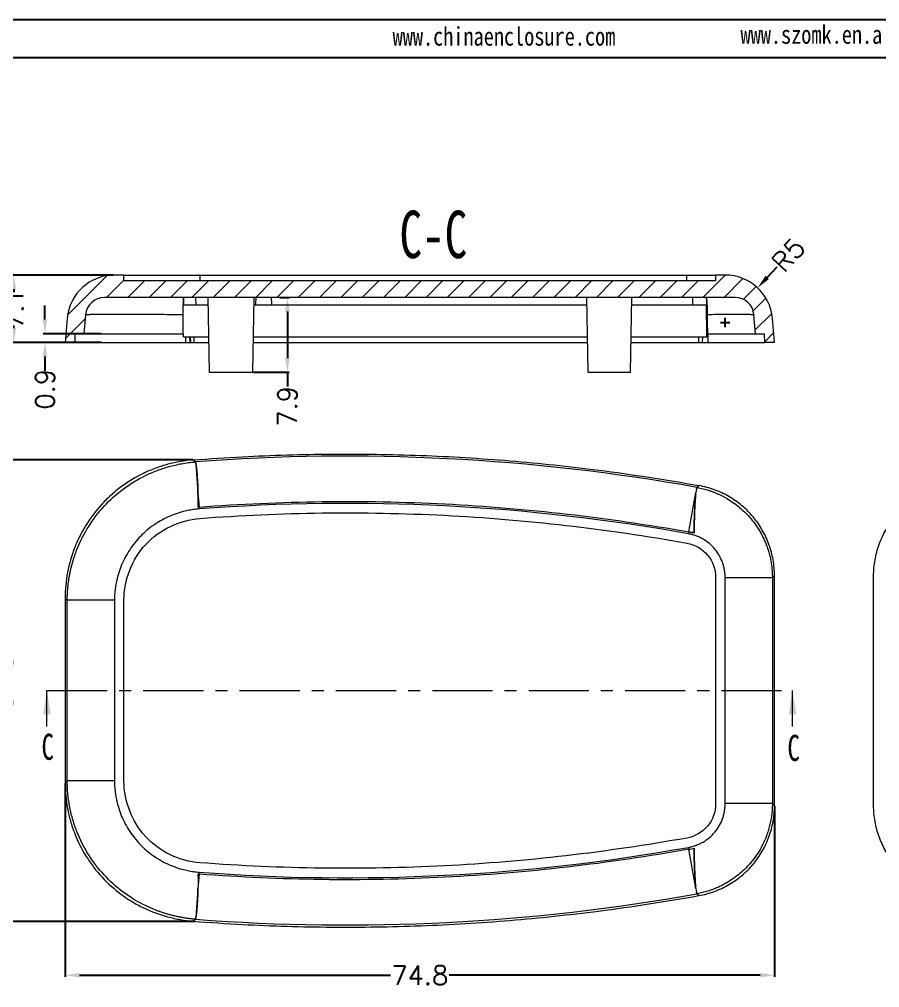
# Model space of a CAD drawing. Header units: inches. Extents: x 2768 to 3285, y 323 to 492.
# Drawn here: x 2815.2 to 2905.9, y 389.8 to 491.9 of the extents above; entities that cross this region are included whole.
import ezdxf

# ---------------------------------------------------------------- set-up
doc = ezdxf.new("R2010")
doc.units = ezdxf.units.IN
doc.linetypes.add('CENTER', pattern=[10.16, 6.35, -1.27, 1.27, -1.27])
doc.layers.add('10', color=7, linetype='Continuous')
doc.layers.add('文字', color=81, linetype='Continuous')
doc.styles.add('SLDTEXTSTYLE6', font='TXT', dxfattribs={"width": 0.7})
doc.styles.get("Standard").update_dxf_attribs({"font": 'txt', "bigfont": 'gbcbig.shx'})
doc.styles.add('宋体', font='', dxfattribs={"width": 0.8, "height": 3.5})
doc.styles.get('宋体').set_extended_font_data('SimSun')
doc.dimstyles.new('2', dxfattribs={"dimtxt": 2, "dimasz": 1.5, "dimexe": 0.18, "dimexo": 0.0625, "dimgap": 0.1, "dimtad": 0, "dimzin": 12, "dimdsep": 46, "dimtxsty": 'Standard', "dimcen": 0.5, "dimclrd": 3, "dimclre": 3, "dimadec": 0, "dimazin": 0, "dimtfac": 1, "dimtofl": 0, "dimtmove": 0, "dimatfit": 3, "dimfxl": 1, "dimtolj": 1, "dimtzin": 0, "dimarcsym": 0})

# ---------------------------------------------------------------- blocks, each defined once
blk = doc.blocks.new('*D134')
at = {"color": 3, "lineweight": -2}
for p, q in [((2820.04, 411.33), (2820.04, 390.92)), ((2894.84, 408.95), (2894.84, 390.92)), ((2821.54, 391.1), (2854.34, 391.1)), ((2893.34, 391.1), (2860.54, 391.1))]:
    blk.add_line(p, q, dxfattribs=at)
at = {"color": 3}
for points in [[(2821.54, 391.35), (2821.54, 390.85), (2820.04, 391.1)], [(2893.34, 391.35), (2893.34, 390.85), (2894.84, 391.1)]]:
    blk.add_solid(points, dxfattribs=at)
at = {"layer": 'Defpoints', "color": 0}
for p in [(2820.04, 411.4), (2894.84, 409.01), (2894.84, 391.1)]:
    blk.add_point(p, dxfattribs=at)
at = {"color": 0, "insert": (2857.44, 391.1), "char_height": 2, "attachment_point": 5}
blk.add_mtext('\\A1;74.8', dxfattribs=at)
blk = doc.blocks.new('*D136')
at = {"color": 3, "lineweight": -2}
for p, q in [((2833.5, 445.46), (2813.27, 445.46)), ((2813.45, 443.96), (2813.45, 425.22)), ((2813.45, 398.28), (2813.45, 417.02)), ((2833.71, 396.78), (2813.27, 396.78))]:
    blk.add_line(p, q, dxfattribs=at)
at = {"color": 3}
for points in [[(2813.2, 443.96), (2813.7, 443.96), (2813.45, 445.46)], [(2813.2, 398.28), (2813.7, 398.28), (2813.45, 396.78)]]:
    blk.add_solid(points, dxfattribs=at)
at = {"layer": 'Defpoints', "color": 0}
for p in [(2813.45, 445.46), (2833.56, 445.46), (2833.77, 396.78)]:
    blk.add_point(p, dxfattribs=at)
at = {"color": 0, "insert": (2813.45, 421.12), "char_height": 2, "attachment_point": 5, "rotation": 90}
blk.add_mtext('\\A1;48.68', dxfattribs=at)
blk = doc.blocks.new('*D143')
at = {"color": 3, "lineweight": -2}
for p, q in [((2895.09, 465.81), (2894.07, 464.71)), ((2889.13, 459.96), (2890.13, 459.96)), ((2889.63, 459.46), (2889.63, 460.46))]:
    blk.add_line(p, q, dxfattribs=at)
at = {"color": 3}
blk.add_solid([(2893.89, 464.88), (2894.25, 464.54), (2893.05, 463.61)], dxfattribs=at)
at = {"layer": 'Defpoints', "color": 0}
for p in [(2893.05, 463.61), (2889.63, 459.96)]:
    blk.add_point(p, dxfattribs=at)
at = {"color": 0, "insert": (2896.3, 467.1), "char_height": 2, "attachment_point": 5, "rotation": 46.9787}
blk.add_mtext('\\A1;R5', dxfattribs=at)
blk = doc.blocks.new('*D144')
at = {"color": 3, "lineweight": -2}
for p, q in [((2825.11, 464.96), (2814.44, 464.96)), ((2814.62, 463.46), (2814.62, 463.17)), ((2814.62, 459.36), (2814.62, 459.64)), ((2819.97, 457.86), (2814.44, 457.86))]:
    blk.add_line(p, q, dxfattribs=at)
at = {"color": 3}
for points in [[(2814.37, 463.46), (2814.87, 463.46), (2814.62, 464.96)], [(2814.37, 459.36), (2814.87, 459.36), (2814.62, 457.86)]]:
    blk.add_solid(points, dxfattribs=at)
at = {"layer": 'Defpoints', "color": 0}
for p in [(2825.18, 464.96), (2814.62, 457.86), (2820.04, 457.86)]:
    blk.add_point(p, dxfattribs=at)
at = {"color": 0, "insert": (2814.62, 461.41), "char_height": 2, "attachment_point": 5, "rotation": 90}
blk.add_mtext('\\A1;7.1', dxfattribs=at)
blk = doc.blocks.new('*D145')
at = {"color": 3, "lineweight": -2}
for p, q in [((2817.91, 460.26), (2817.91, 461.76)), ((2823.83, 458.76), (2817.73, 458.76)), ((2823.83, 457.86), (2817.73, 457.86)), ((2817.91, 456.36), (2817.91, 454.86))]:
    blk.add_line(p, q, dxfattribs=at)
at = {"color": 3}
for points in [[(2817.66, 460.26), (2818.16, 460.26), (2817.91, 458.76)], [(2817.66, 456.36), (2818.16, 456.36), (2817.91, 457.86)]]:
    blk.add_solid(points, dxfattribs=at)
at = {"layer": 'Defpoints', "color": 0}
for p in [(2823.89, 458.76), (2817.91, 457.86), (2823.89, 457.86)]:
    blk.add_point(p, dxfattribs=at)
at = {"color": 0, "insert": (2817.91, 452.92), "char_height": 2, "attachment_point": 5, "rotation": 90}
blk.add_mtext('\\A1;0.9', dxfattribs=at)
blk = doc.blocks.new('*D146')
at = {"color": 3, "lineweight": -2}
for p, q in [((2842.67, 462.61), (2843.65, 462.61)), ((2843.47, 461.11), (2843.47, 456.21)), ((2839.9, 454.71), (2843.65, 454.71)), ((2843.47, 454.71), (2843.47, 453.21))]:
    blk.add_line(p, q, dxfattribs=at)
at = {"color": 3}
for points in [[(2843.22, 461.11), (2843.72, 461.11), (2843.47, 462.61)], [(2843.22, 456.21), (2843.72, 456.21), (2843.47, 454.71)]]:
    blk.add_solid(points, dxfattribs=at)
at = {"layer": 'Defpoints', "color": 0}
for p in [(2842.61, 462.61), (2843.47, 462.61), (2839.83, 454.71)]:
    blk.add_point(p, dxfattribs=at)
at = {"color": 0, "insert": (2843.47, 451.11), "char_height": 2, "attachment_point": 5, "rotation": 90}
blk.add_mtext('\\A1;7.9', dxfattribs=at)

msp = doc.modelspace()

# ---------------------------------------------------------------- hatches: boundary and pattern name
at = {"linetype": 'Continuous', "lineweight": 0}
h = msp.add_hatch(dxfattribs=at)
h.set_pattern_fill('ANSI31', color=4, scale=0.5, style=0)
edge = h.paths.add_edge_path(flags=0)
edge.add_line((2888.634, 464.958), (2888.634, 464.358))
edge.add_line((2888.634, 464.358), (2826.239, 464.358))
edge.add_line((2826.239, 464.358), (2826.239, 464.958))
edge.add_line((2826.239, 464.958), (2825.239, 464.958))
edge.add_arc((2825.239, 459.958), 5, 90, 175)
edge.add_line((2820.258, 460.394), (2820.037, 457.858))
edge.add_line((2820.037, 457.858), (2821.042, 457.858))
edge.add_line((2821.042, 457.858), (2821.074, 458.758))
edge.add_line((2821.074, 458.758), (2822.023, 458.758))
edge.add_line((2822.023, 458.758), (2822.2, 460.782))
edge.add_arc((2824.192, 460.608), 2, 90, 175, ccw=False)
edge.add_line((2824.192, 462.608), (2890.681, 462.608))
edge.add_arc((2890.681, 460.608), 2, 5, 90, ccw=False)
edge.add_line((2892.673, 460.782), (2892.851, 458.758))
edge.add_line((2892.851, 458.758), (2893.799, 458.758))
edge.add_line((2893.799, 458.758), (2893.831, 457.858))
edge.add_line((2893.831, 457.858), (2894.837, 457.858))
edge.add_line((2894.837, 457.858), (2894.615, 460.394))
edge.add_arc((2889.634, 459.958), 5, 5, 90)
edge.add_line((2889.634, 464.958), (2888.634, 464.958))

# ---------------------------------------------------------------- linework, layer by layer
for p, q in [((2767.529, 491.935), (3005.856, 491.935)), ((2773.696, 487.923), (3001.844, 487.923))]:
    msp.add_line(p, q)
at = {"color": 7, "linetype": 'Continuous', "lineweight": 15}
for p, q in [((2826.239, 464.958), (2825.239, 464.958)), ((2826.239, 464.358), (2826.239, 464.958)), ((2834.244, 464.958), (2834.244, 464.358)), ((2885.6, 464.358), (2885.6, 464.958)), ((2888.634, 464.958), (2888.634, 464.358)), ((2889.634, 464.958), (2888.634, 464.958)), ((2888.634, 464.358), (2826.239, 464.358)), ((2890.681, 462.608), (2824.192, 462.608)), ((2832.507, 462.58), (2832.509, 461.807)), ((2833.838, 461.808), (2833.836, 462.608)), ((2833.837, 461.773), (2833.84, 461.808)), ((2833.838, 461.808), (2835.109, 461.808)), ((2835.095, 462.608), (2835.233, 454.708)), ((2839.833, 454.708), (2839.971, 462.608)), ((2839.957, 461.808), (2840.142, 461.808)), ((2840.053, 461.808), (2841.853, 461.808)), ((2875.012, 462.608), (2875.149, 454.708)), ((2879.649, 454.708), (2879.787, 462.608)), ((2879.773, 461.808), (2886.205, 461.808)), ((2886.2, 462.608), (2886.205, 461.808)), ((2887.669, 462.484), (2887.697, 458.458)), ((2822.2, 460.782), (2822.023, 458.758)), ((2892.851, 458.758), (2892.673, 460.782)), ((2820.258, 460.394), (2820.037, 457.858)), ((2894.837, 457.858), (2894.615, 460.394)), ((2821.074, 458.758), (2821.042, 457.858)), ((2821.074, 458.758), (2822.023, 458.758)), ((2887.719, 458.758), (2887.72, 458.458)), ((2887.719, 458.758), (2887.76, 458.758)), ((2887.791, 458.758), (2887.803, 457.858)), ((2892.851, 458.758), (2893.799, 458.758)), ((2893.831, 457.858), (2893.799, 458.758)), ((2821.042, 457.858), (2820.037, 457.858)), ((2832.502, 458.458), (2835.168, 458.458)), ((2832.75, 457.858), (2833.222, 457.858)), ((2833.222, 457.858), (2833.244, 457.858)), ((2833.244, 457.858), (2833.619, 457.858)), ((2833.619, 457.858), (2835.178, 457.858)), ((2879.704, 457.858), (2886.837, 457.858)), ((2886.837, 457.858), (2887.247, 457.858)), ((2887.247, 457.858), (2887.259, 457.858)), ((2887.259, 457.858), (2887.803, 457.858)), ((2894.837, 457.858), (2893.831, 457.858)), ((2835.233, 454.708), (2839.833, 454.708)), ((2875.149, 454.708), (2879.649, 454.708)), ((2833.741, 445.247), (2833.563, 445.456)), ((2833.596, 445.418), (2833.564, 445.456)), ((2833.564, 445.456), (2833.564, 445.434)), ((2833.741, 445.247), (2833.596, 445.418)), ((2833.79, 445.251), (2833.596, 445.418)), ((2833.753, 445.23), (2833.741, 445.247)), ((2833.79, 445.251), (2833.801, 445.098)), ((2833.801, 445.098), (2834.039, 441.976)), ((2886.625, 442.411), (2886.652, 442.566)), ((2886.799, 442.684), (2886.652, 442.566)), ((2886.799, 442.684), (2886.686, 442.56)), ((2886.864, 442.754), (2886.799, 442.684)), ((2886.864, 442.754), (2886.864, 442.729)), ((2834.039, 441.976), (2834.153, 440.487)), ((2885.811, 437.863), (2886.552, 442.007)), ((2834.168, 440.284), (2834.153, 440.487)), ((2840.145, 440.804), (2840.122, 440.855)), ((2885.811, 437.863), (2885.776, 437.663)), ((2894.837, 433.24), (2894.615, 433.054)), ((2894.837, 409.011), (2894.837, 433.24)), ((2905.291, 409.011), (2905.291, 433.24)), ((2888.634, 433.054), (2888.634, 409.196)), ((2889.634, 409.196), (2889.634, 433.054)), ((2889.634, 433.054), (2894.615, 433.054)), ((2894.615, 433.054), (2894.615, 409.196)), ((2820.037, 430.855), (2820.258, 430.649)), ((2820.037, 430.855), (2820.037, 411.396)), ((2825.239, 430.649), (2820.258, 430.649)), ((2820.258, 411.601), (2820.258, 430.649)), ((2825.239, 430.649), (2825.239, 411.601)), ((2826.239, 411.601), (2826.239, 430.649)), ((2820.258, 411.601), (2820.037, 411.396)), ((2825.239, 411.601), (2820.258, 411.601)), ((2894.615, 409.196), (2889.634, 409.196)), ((2894.615, 409.196), (2894.837, 409.011)), ((2885.776, 404.587), (2885.811, 404.388)), ((2886.552, 400.244), (2885.811, 404.388)), ((2886.367, 404.488), (2886.367, 404.488)), ((2834.153, 401.764), (2834.039, 400.275)), ((2834.058, 401.478), (2834.06, 401.771)), ((2834.153, 401.764), (2834.168, 401.966)), ((2840.122, 401.396), (2840.151, 401.442)), ((2834.039, 400.275), (2833.801, 397.152)), ((2886.652, 399.684), (2886.625, 399.84)), ((2886.799, 399.567), (2886.652, 399.684)), ((2886.686, 399.69), (2886.799, 399.567)), ((2886.864, 399.497), (2886.799, 399.567)), ((2886.864, 399.497), (2886.864, 399.521)), ((2833.564, 396.795), (2833.596, 396.833)), ((2833.596, 396.833), (2833.564, 396.795)), ((2833.564, 396.817), (2833.564, 396.795)), ((2833.596, 396.833), (2833.741, 397.004)), ((2833.596, 396.833), (2833.741, 397.004)), ((2833.79, 397), (2833.596, 396.833)), ((2833.741, 397.004), (2833.755, 397.025)), ((2833.801, 397.152), (2833.79, 397))]:
    msp.add_line(p, q, dxfattribs=at)
at = {"color": 8, "linetype": 'Continuous', "lineweight": 15}
for p, q in [((2832.494, 462.521), (2832.495, 461.775)), ((2832.75, 457.858), (2832.754, 458.458)), ((2833.222, 457.858), (2833.202, 458.458)), ((2833.223, 458.458), (2833.244, 457.858)), ((2833.621, 458.458), (2833.619, 457.858)), ((2886.833, 458.458), (2886.837, 457.858)), ((2887.247, 457.858), (2887.268, 458.458)), ((2887.259, 457.858), (2887.28, 458.458))]:
    msp.add_line(p, q, dxfattribs=at)
at = {"color": 1, "linetype": 'CENTER', "lineweight": 0}
msp.add_line((2818.117, 421.125), (2896.742, 421.125), dxfattribs=at)
at = {"color": 7, "linetype": 'Continuous', "lineweight": 0}
for p, q in [((2818.117, 417.325), (2818.117, 421.125)), ((2896.742, 417.325), (2896.742, 421.125))]:
    msp.add_line(p, q, dxfattribs=at)
at = {"color": 7, "linetype": 'Continuous', "lineweight": 15, "flags": 128}
for points in [[(2832.501, 458.457), (2832.499, 459.079), (2832.498, 459.702), (2832.496, 460.755), (2832.494, 461.808)], [(2887.695, 458.457), (2887.691, 459.079), (2887.687, 459.702), (2887.68, 460.755), (2887.672, 461.808)], [(2886.864, 442.754), (2886.831, 442.719), (2886.799, 442.684), (2886.743, 442.622), (2886.742, 442.622)], [(2886.742, 399.629), (2886.743, 399.629), (2886.799, 399.567), (2886.831, 399.532), (2886.864, 399.497)]]:
    msp.add_lwpolyline(points, dxfattribs=at)
at = {"color": 7, "linetype": 'Continuous', "lineweight": 15}
for centre, radius, start, end in [((2825.239, 459.958), 5, 90, 175), ((2889.634, 459.958), 5, 5, 90), ((2824.192, 460.608), 2, 90, 175), ((2890.681, 460.608), 2, 5, 90)]:
    msp.add_arc(centre, radius, start, end, dxfattribs=at)
for points, knots in [([(2826.239, 464.958), (2826.239, 464.958), (2827.079, 464.958), (2830.014, 464.958), (2832.069, 464.958), (2834.244, 464.958)], [0, 0, 0, 0, 0.5, 0.5, 1, 1, 1, 1]), ([(2834.153, 464.954), (2834.144, 464.954), (2834.135, 464.954), (2834.126, 464.954), (2834.117, 464.954), (2834.108, 464.954), (2834.099, 464.954), (2834.086, 464.954), (2834.073, 464.954), (2834.06, 464.954)], [0, 0, 0, 0, 0.000027037738, 0.000027037738, 0.000027037738, 0.000054075475, 0.000054075475, 0.000054075475, 0.000093309435, 0.000093309435, 0.000093309435, 0.000093309435]), ([(2834.153, 464.954), (2838.463, 464.954), (2842.781, 464.954), (2851.426, 464.953), (2855.75, 464.953), (2864.381, 464.953), (2868.691, 464.953), (2877.279, 464.954), (2881.556, 464.954), (2885.811, 464.954)], [0, 0, 0, 0, 0.25, 0.25, 0.5, 0.5, 0.75, 0.75, 1, 1, 1, 1]), ([(2834.244, 464.958), (2842.828, 464.958), (2851.453, 464.958), (2868.602, 464.958), (2877.125, 464.958), (2885.6, 464.958)], [0, 0, 0, 0, 0.5, 0.5, 1, 1, 1, 1]), ([(2885.6, 464.958), (2886.45, 464.958), (2887.223, 464.958), (2888.33, 464.958), (2888.634, 464.958), (2888.634, 464.958)], [0, 0, 0, 0, 0.5, 0.5, 1, 1, 1, 1]), ([(2885.811, 464.954), (2885.904, 464.954), (2885.997, 464.954), (2886.089, 464.953), (2886.182, 464.953), (2886.275, 464.953), (2886.367, 464.952)], [0, 0, 0, 0, 0.00028252559, 0.00028252559, 0.00028252559, 0.00056505353, 0.00056505353, 0.00056505353, 0.00056505353]), ([(2832.526, 461.808), (2832.532, 461.808), (2832.551, 461.808), (2832.731, 461.808), (2833.037, 461.808), (2833.426, 461.808), (2833.702, 461.808), (2833.838, 461.808)], [0, 0, 0, 0, 0.1010246, 0.3288344, 0.5562519, 0.7828389, 1, 1, 1, 1]), ([(2840.142, 461.808), (2840.145, 461.874), (2840.148, 461.941), (2840.15, 462.008), (2840.155, 462.108), (2840.159, 462.208), (2840.164, 462.308), (2840.169, 462.408), (2840.174, 462.508), (2840.179, 462.608)], [0, 0, 0, 0, 0.00020093583, 0.00020093583, 0.00020093583, 0.00050234311, 0.00050234311, 0.00050234311, 0.00080375407, 0.00080375407, 0.00080375407, 0.00080375407]), ([(2841.763, 462.608), (2841.769, 462.474), (2841.774, 462.341), (2841.78, 462.208), (2841.785, 462.074), (2841.789, 461.941), (2841.794, 461.808)], [0, 0, 0, 0, 0.00040187076, 0.00040187076, 0.00040187076, 0.00080375011, 0.00080375011, 0.00080375011, 0.00080375011]), ([(2841.794, 461.808), (2842.332, 461.808), (2845.024, 461.808), (2849.872, 461.808), (2856.336, 461.808), (2862.794, 461.808), (2868.163, 461.808), (2872.241, 461.808), (2874.167, 461.808), (2875.026, 461.808)], [0, 0, 0, 0, 0.0485199, 0.2426222, 0.4367244, 0.6308267, 0.8249295, 0.9219716, 1, 1, 1, 1]), ([(2886.205, 461.808), (2886.292, 461.808), (2886.379, 461.808), (2886.554, 461.808), (2886.642, 461.808), (2886.896, 461.808), (2887.057, 461.808), (2887.332, 461.808), (2887.447, 461.808), (2887.57, 461.808), (2887.603, 461.808), (2887.651, 461.808), (2887.666, 461.808), (2887.672, 461.808)], [0, 0, 0, 0, 0.125, 0.125, 0.25, 0.25, 0.5, 0.5, 0.75, 0.75, 0.875, 0.875, 1, 1, 1, 1]), ([(2887.669, 462.484), (2887.663, 462.523), (2887.643, 462.554), (2887.568, 462.597), (2887.516, 462.608), (2887.447, 462.608)], [0, 0, 0, 0, 0.5, 0.5, 1, 1, 1, 1]), ([(2887.669, 462.484), (2887.679, 462.421), (2887.688, 462.337), (2887.704, 462.123), (2887.712, 461.994), (2887.725, 461.702), (2887.731, 461.536), (2887.739, 461.186), (2887.742, 460.999), (2887.744, 460.807)], [0, 0, 0, 0, 0.25, 0.25, 0.5, 0.5, 0.75, 0.75, 1, 1, 1, 1]), ([(2887.744, 460.807), (2887.747, 460.466), (2887.749, 460.124), (2887.752, 459.782), (2887.754, 459.441), (2887.757, 459.099), (2887.76, 458.758)], [0, 0, 0, 0, 0.0010301432, 0.0010301432, 0.0010301432, 0.0020602875, 0.0020602875, 0.0020602875, 0.0020602875]), ([(2892.583, 460.802), (2892.584, 460.802), (2892.67, 460.796), (2892.672, 460.789), (2892.673, 460.782)], [0, 0, 0, 0, 0.0030323, 1, 1, 1, 1]), ([(2822.023, 458.758), (2822.038, 458.758), (2822.07, 458.758), (2822.322, 458.758), (2822.718, 458.758), (2823.275, 458.758), (2823.976, 458.758), (2824.812, 458.758), (2825.776, 458.758), (2826.849, 458.758), (2828.021, 458.758), (2829.279, 458.758), (2830.605, 458.758), (2831.691, 458.758), (2832.33, 458.758), (2832.501, 458.758)], [0, 0, 0, 0, 0.0810683, 0.1623945, 0.2434602, 0.324544, 0.4058891, 0.4869716, 0.5675262, 0.6483385, 0.7288937, 0.8093571, 0.8900762, 0.9705417, 1, 1, 1, 1]), ([(2887.76, 458.758), (2888.507, 458.758), (2889.198, 458.758), (2890.457, 458.758), (2890.998, 458.758), (2891.679, 458.758), (2891.881, 458.758), (2892.227, 458.758), (2892.373, 458.758), (2892.61, 458.758), (2892.701, 458.758), (2892.82, 458.758), (2892.851, 458.758), (2892.851, 458.758)], [0, 0, 0, 0, 0.25, 0.25, 0.5, 0.5, 0.625, 0.625, 0.75, 0.75, 0.875, 0.875, 1, 1, 1, 1]), ([(2821.042, 457.858), (2821.042, 457.858), (2821.328, 457.858), (2821.898, 457.858), (2822.468, 457.858), (2823.299, 457.858), (2824.367, 457.858), (2825.435, 457.858), (2826.711, 457.858), (2828.141, 457.858), (2828.856, 457.858), (2829.6, 457.858), (2830.372, 457.858), (2831.144, 457.858), (2831.953, 457.858), (2832.75, 457.858)], [0, 0, 0, 0, 0.25, 0.25, 0.25, 0.5, 0.5, 0.5, 0.75, 0.75, 0.75, 0.875, 0.875, 0.875, 1, 1, 1, 1]), ([(2833.654, 457.858), (2833.639, 457.858), (2833.624, 457.858), (2833.609, 457.858), (2833.601, 457.858), (2833.594, 457.858), (2833.586, 457.858)], [0, 0, 0, 0, 0.000045590541, 0.000045590541, 0.000045590541, 0.000068505799, 0.000068505799, 0.000068505799, 0.000068505799]), ([(2839.888, 457.858), (2840.832, 457.858), (2844.202, 457.858), (2850.011, 457.858), (2857.303, 457.858), (2864.585, 457.858), (2870.516, 457.858), (2874.012, 457.858), (2875.094, 457.858)], [0, 0, 0, 0, 0.0803702, 0.2870886, 0.4938077, 0.7005275, 0.9072466, 1, 1, 1, 1]), ([(2839.899, 458.458), (2842.001, 458.458), (2846.391, 458.458), (2853.085, 458.458), (2859.971, 458.458), (2866.306, 458.458), (2871.345, 458.458), (2874.083, 458.458), (2875.084, 458.458)], [0, 0, 0, 0, 0.1790256, 0.3738847, 0.5694162, 0.7651692, 0.9141233, 1, 1, 1, 1]), ([(2879.715, 458.458), (2880.644, 458.458), (2883.311, 458.458), (2885.965, 458.458), (2887.694, 458.458)], [0, 0, 0, 0, 0.3485115, 1, 1, 1, 1]), ([(2887.803, 457.858), (2888.224, 457.858), (2888.651, 457.858), (2889.057, 457.858), (2889.463, 457.858), (2889.852, 457.858), (2890.223, 457.858), (2890.966, 457.858), (2891.619, 457.858), (2892.158, 457.858), (2893.236, 457.858), (2893.831, 457.858), (2893.831, 457.858)], [0, 0, 0, 0, 0.125, 0.125, 0.125, 0.25, 0.25, 0.25, 0.5, 0.5, 0.5, 1, 1, 1, 1]), ([(2833.558, 445.456), (2832.641, 445.385), (2831.745, 445.231), (2830.431, 444.878), (2829.998, 444.74), (2829.143, 444.422), (2828.718, 444.242), (2827.482, 443.646), (2826.705, 443.177), (2825.609, 442.368), (2825.255, 442.081), (2824.572, 441.47), (2824.244, 441.147), (2823.314, 440.144), (2822.763, 439.424), (2822.036, 438.268), (2821.811, 437.869), (2821.398, 437.049), (2821.212, 436.632), (2820.715, 435.362), (2820.463, 434.49), (2820.208, 433.144), (2820.144, 432.687), (2820.058, 431.773), (2820.037, 431.315), (2820.037, 430.855)], [0, 0, 0, 0, 0.125, 0.125, 0.1875, 0.1875, 0.25, 0.25, 0.375, 0.375, 0.4375, 0.4375, 0.5, 0.5, 0.625, 0.625, 0.6875, 0.6875, 0.75, 0.75, 0.875, 0.875, 0.9375, 0.9375, 1, 1, 1, 1]), ([(2833.564, 445.456), (2835.288, 445.589), (2837.014, 445.701), (2841.868, 445.956), (2844.999, 446.051), (2851.271, 446.098), (2854.413, 446.051), (2860.681, 445.816), (2863.811, 445.627), (2868.5, 445.238), (2870.061, 445.091), (2873.182, 444.762), (2874.742, 444.58), (2879.835, 443.927), (2883.356, 443.384), (2886.864, 442.754)], [0.10796892, 0.10796892, 0.10796892, 0.10796892, 0.17703314, 0.17703314, 0.30203314, 0.30203314, 0.42703314, 0.42703314, 0.55203314, 0.55203314, 0.61453314, 0.61453314, 0.67703314, 0.67703314, 0.81906421, 0.81906421, 0.81906421, 0.81906421]), ([(2820.258, 430.649), (2820.26, 430.777), (2820.262, 431.033), (2820.279, 431.415), (2820.304, 431.794), (2820.339, 432.171), (2820.384, 432.543), (2820.437, 432.912), (2820.5, 433.277), (2820.571, 433.637), (2820.65, 433.991), (2820.737, 434.34), (2820.831, 434.683), (2820.933, 435.02), (2821.041, 435.351), (2821.155, 435.675), (2821.563, 436.746), (2822.438, 438.476), (2824.095, 440.636), (2826.117, 442.457), (2827.858, 443.519), (2829.083, 444.083), (2829.688, 444.331), (2830.317, 444.555), (2830.968, 444.754), (2831.638, 444.926), (2832.326, 445.067), (2833.028, 445.179), (2833.503, 445.224), (2833.741, 445.247)], [0, 0, 0, 0, 0.0176177, 0.0351519, 0.0525916, 0.0699264, 0.0871457, 0.1042393, 0.1211972, 0.1380095, 0.1546666, 0.1711592, 0.1874784, 0.2036154, 0.219562, 0.2353099, 0.2508517, 0.3771946, 0.5002029, 0.6231763, 0.7493932, 0.7786813, 0.8086672, 0.8392978, 0.8705158, 0.9022605, 0.9344677, 0.9670705, 1, 1, 1, 1]), ([(2833.801, 445.098), (2833.829, 444.995), (2833.854, 444.847), (2833.891, 444.56), (2833.903, 444.453), (2833.926, 444.219), (2833.937, 444.093), (2833.957, 443.824), (2833.967, 443.68), (2833.985, 443.377), (2833.994, 443.215), (2834.017, 442.713), (2834.03, 442.356), (2834.039, 441.976)], [0, 0, 0, 0, 0.25, 0.25, 0.375, 0.375, 0.5, 0.5, 0.625, 0.625, 0.75, 0.75, 1, 1, 1, 1]), ([(2834.039, 441.976), (2834.02, 442.73), (2833.988, 443.416), (2833.906, 444.499), (2833.855, 444.893), (2833.801, 445.098)], [0, 0, 0, 0, 0.5, 0.5, 1, 1, 1, 1]), ([(2886.686, 442.56), (2886.685, 442.558), (2886.683, 442.556), (2886.681, 442.554), (2886.675, 442.546), (2886.668, 442.535), (2886.662, 442.522), (2886.656, 442.508), (2886.65, 442.492), (2886.643, 442.474), (2886.637, 442.456), (2886.631, 442.435), (2886.625, 442.411)], [0, 0, 0, 0, 0.00006924267, 0.00006924267, 0.00006924267, 0.00034641949, 0.00034641949, 0.00034641949, 0.00062118385, 0.00062118385, 0.00062118385, 0.00089681185, 0.00089681185, 0.00089681185, 0.00089681185]), ([(2886.686, 442.56), (2886.791, 442.54), (2886.999, 442.499), (2887.308, 442.425), (2887.612, 442.342), (2887.911, 442.251), (2888.204, 442.15), (2888.491, 442.042), (2888.771, 441.925), (2889.044, 441.802), (2889.309, 441.672), (2889.567, 441.536), (2890.225, 441.164), (2891.219, 440.458), (2892.4, 439.266), (2893.361, 437.89), (2893.911, 436.712), (2894.202, 435.838), (2894.345, 435.315), (2894.461, 434.771), (2894.547, 434.21), (2894.603, 433.636), (2894.611, 433.249), (2894.615, 433.054)], [0, 0, 0, 0, 0.02383248, 0.04751332, 0.07102045, 0.09433229, 0.11742774, 0.14028636, 0.16288836, 0.18521469, 0.20724711, 0.22896821, 0.25036147, 0.37633802, 0.50005268, 0.6237357, 0.74969928, 0.78912598, 0.82962335, 0.87108202, 0.91338333, 0.95640048, 1, 1, 1, 1]), ([(2894.837, 433.24), (2894.837, 433.806), (2894.787, 434.365), (2894.642, 435.192), (2894.582, 435.466), (2894.437, 436.011), (2894.351, 436.282), (2894.064, 437.074), (2893.828, 437.58), (2893.41, 438.307), (2893.26, 438.544), (2892.937, 439.006), (2892.764, 439.231), (2892.224, 439.877), (2891.829, 440.272), (2890.973, 440.992), (2890.507, 441.32), (2889.536, 441.882), (2889.031, 442.118), (2887.979, 442.504), (2887.43, 442.652), (2886.873, 442.752)], [0, 0, 0, 0, 0.125, 0.125, 0.1875, 0.1875, 0.25, 0.25, 0.375, 0.375, 0.4375, 0.4375, 0.5, 0.5, 0.625, 0.625, 0.75, 0.75, 0.875, 0.875, 1, 1, 1, 1]), ([(2905.291, 433.24), (2905.291, 433.806), (2905.34, 434.365), (2905.485, 435.192), (2905.546, 435.466), (2905.691, 436.011), (2905.776, 436.282), (2906.064, 437.074), (2906.3, 437.58), (2906.718, 438.307), (2906.868, 438.544), (2907.191, 439.006), (2907.363, 439.231), (2907.904, 439.877), (2908.298, 440.272), (2909.154, 440.992), (2909.621, 441.32), (2910.591, 441.882), (2911.097, 442.118), (2912.148, 442.504), (2912.697, 442.652), (2913.254, 442.752)], [0, 0, 0, 0, 0.125, 0.125, 0.1875, 0.1875, 0.25, 0.25, 0.375, 0.375, 0.4375, 0.4375, 0.5, 0.5, 0.625, 0.625, 0.75, 0.75, 0.875, 0.875, 1, 1, 1, 1]), ([(2886.367, 437.763), (2886.368, 437.982), (2886.37, 438.2), (2886.375, 438.632), (2886.378, 438.847), (2886.392, 439.47), (2886.404, 439.866), (2886.436, 440.614), (2886.456, 440.949), (2886.489, 441.395), (2886.501, 441.535), (2886.526, 441.789), (2886.539, 441.904), (2886.552, 442.007)], [0, 0, 0, 0, 0.125, 0.125, 0.25, 0.25, 0.5, 0.5, 0.75, 0.75, 0.875, 0.875, 1, 1, 1, 1]), ([(2886.527, 441.775), (2886.519, 441.705), (2886.494, 441.491), (2886.459, 441.009), (2886.423, 440.355), (2886.396, 439.617), (2886.377, 438.822), (2886.369, 438.193), (2886.368, 437.838), (2886.367, 437.763)], [0, 0, 0, 0, 0.0839472, 0.2571622, 0.4302992, 0.603452, 0.7781086, 0.9528064, 1, 1, 1, 1]), ([(2834.168, 440.284), (2834.068, 440.276), (2833.868, 440.259), (2833.568, 440.221), (2833.27, 440.174), (2832.973, 440.118), (2832.677, 440.053), (2832.19, 439.929), (2831.52, 439.713), (2830.691, 439.359), (2829.897, 438.93), (2828.898, 438.264), (2827.77, 437.262), (2826.856, 436.062), (2826.267, 435.014), (2825.9, 434.19), (2825.609, 433.334), (2825.421, 432.551), (2825.31, 431.855), (2825.25, 431.253), (2825.243, 430.85), (2825.239, 430.649)], [0, 0, 0, 0, 0.0209044, 0.0417959, 0.0626953, 0.0836237, 0.1046016, 0.1256499, 0.1880487, 0.2505835, 0.3129652, 0.3752355, 0.4998306, 0.6244789, 0.6867684, 0.7492531, 0.8118192, 0.8743096, 0.9163482, 0.9581892, 1, 1, 1, 1]), ([(2834.153, 440.487), (2834.144, 440.486), (2834.135, 440.485), (2834.126, 440.485), (2834.117, 440.484), (2834.108, 440.483), (2834.099, 440.482), (2834.086, 440.481), (2834.073, 440.48), (2834.06, 440.479)], [0, 0, 0, 0, 0.000027037738, 0.000027037738, 0.000027037738, 0.000054075475, 0.000054075475, 0.000054075475, 0.000093309435, 0.000093309435, 0.000093309435, 0.000093309435]), ([(2834.153, 440.487), (2842.773, 441.144), (2851.433, 441.258), (2864.382, 440.598), (2868.692, 440.24), (2877.279, 439.253), (2881.556, 438.624), (2885.811, 437.863)], [0, 0, 0, 0, 0.5, 0.5, 0.75, 0.75, 1, 1, 1, 1]), ([(2834.153, 440.487), (2838.463, 440.815), (2842.781, 441.008), (2851.426, 441.12), (2855.75, 441.038), (2864.381, 440.598), (2868.691, 440.24), (2877.279, 439.253), (2881.556, 438.624), (2885.811, 437.863)], [0, 0, 0, 0, 0.25, 0.25, 0.5, 0.5, 0.75, 0.75, 1, 1, 1, 1]), ([(2826.239, 430.649), (2826.239, 432.829), (2827.079, 434.96), (2830.014, 438.125), (2832.069, 439.121), (2834.244, 439.287)], [0, 0, 0, 0, 0.5, 0.5, 1, 1, 1, 1]), ([(2834.244, 439.287), (2842.828, 439.941), (2851.453, 440.053), (2868.602, 439.177), (2877.125, 438.194), (2885.6, 436.679)], [0, 0, 0, 0, 0.5, 0.5, 1, 1, 1, 1]), ([(2889.634, 433.054), (2889.633, 433.123), (2889.631, 433.259), (2889.617, 433.463), (2889.595, 433.665), (2889.565, 433.866), (2889.525, 434.066), (2889.476, 434.264), (2889.419, 434.46), (2889.288, 434.847), (2889.03, 435.405), (2888.561, 436.075), (2887.985, 436.655), (2887.424, 437.046), (2886.942, 437.299), (2886.565, 437.456), (2886.176, 437.581), (2885.909, 437.636), (2885.776, 437.663)], [0, 0, 0, 0, 0.0314614, 0.0627561, 0.0939431, 0.1250821, 0.1562331, 0.1874561, 0.2188105, 0.250355, 0.3753322, 0.4999861, 0.6245685, 0.7496593, 0.8125332, 0.8748955, 0.9372248, 1, 1, 1, 1]), ([(2885.811, 437.863), (2885.904, 437.846), (2885.997, 437.83), (2886.089, 437.813), (2886.182, 437.796), (2886.275, 437.779), (2886.367, 437.763)], [0, 0, 0, 0, 0.00028252559, 0.00028252559, 0.00028252559, 0.00056505353, 0.00056505353, 0.00056505353, 0.00056505353]), ([(2885.6, 436.679), (2886.45, 436.527), (2887.223, 436.079), (2888.33, 434.758), (2888.634, 433.924), (2888.634, 433.054)], [0, 0, 0, 0, 0.5, 0.5, 1, 1, 1, 1]), ([(2820.037, 411.396), (2820.037, 410.476), (2820.122, 409.571), (2820.373, 408.234), (2820.478, 407.791), (2820.728, 406.914), (2820.876, 406.477), (2821.376, 405.199), (2821.784, 404.388), (2822.506, 403.233), (2822.765, 402.859), (2823.322, 402.131), (2823.618, 401.778), (2824.547, 400.775), (2825.222, 400.17), (2826.32, 399.357), (2826.701, 399.101), (2827.487, 398.627), (2827.888, 398.409), (2829.116, 397.817), (2829.966, 397.499), (2831.289, 397.142), (2831.74, 397.042), (2832.644, 396.887), (2833.099, 396.83), (2833.558, 396.795)], [0, 0, 0, 0, 0.125, 0.125, 0.1875, 0.1875, 0.25, 0.25, 0.375, 0.375, 0.4375, 0.4375, 0.5, 0.5, 0.625, 0.625, 0.6875, 0.6875, 0.75, 0.75, 0.875, 0.875, 0.9375, 0.9375, 1, 1, 1, 1]), ([(2833.741, 397.004), (2833.614, 397.015), (2833.359, 397.038), (2832.98, 397.084), (2832.604, 397.14), (2832.232, 397.205), (2831.865, 397.278), (2831.501, 397.361), (2831.143, 397.452), (2830.791, 397.551), (2830.444, 397.658), (2830.103, 397.772), (2829.769, 397.893), (2829.441, 398.021), (2829.12, 398.155), (2828.807, 398.294), (2827.772, 398.784), (2826.117, 399.793), (2824.095, 401.615), (2822.438, 403.774), (2821.517, 405.594), (2821.05, 406.861), (2820.852, 407.485), (2820.677, 408.13), (2820.53, 408.795), (2820.412, 409.478), (2820.326, 410.175), (2820.27, 410.885), (2820.262, 411.362), (2820.258, 411.601)], [0, 0, 0, 0, 0.0175997, 0.0351159, 0.0525378, 0.0698549, 0.0870569, 0.1041336, 0.121075, 0.1378713, 0.1545131, 0.1709911, 0.1872964, 0.2034204, 0.2193547, 0.2350915, 0.250623, 0.3768379, 0.4998133, 0.6228196, 0.7491646, 0.7784726, 0.8084818, 0.8391387, 0.8703856, 0.9021611, 0.9344006, 0.9670368, 1, 1, 1, 1]), ([(2825.239, 411.601), (2825.24, 411.501), (2825.242, 411.3), (2825.257, 410.998), (2825.281, 410.697), (2825.314, 410.397), (2825.357, 410.097), (2825.444, 409.601), (2825.609, 408.916), (2825.9, 408.061), (2826.267, 407.236), (2826.856, 406.189), (2827.77, 404.989), (2828.898, 403.987), (2829.897, 403.321), (2830.69, 402.892), (2831.52, 402.537), (2832.286, 402.291), (2832.971, 402.128), (2833.567, 402.023), (2833.968, 401.985), (2834.168, 401.966)], [0, 0, 0, 0, 0.0209048, 0.0418001, 0.062707, 0.0836463, 0.1046391, 0.1257058, 0.1881601, 0.2507623, 0.313211, 0.3755365, 0.5001848, 0.6247799, 0.6870143, 0.7494319, 0.8119307, 0.8743655, 0.9163708, 0.9581934, 1, 1, 1, 1]), ([(2834.244, 402.963), (2832.069, 403.129), (2830.014, 404.125), (2827.079, 407.291), (2826.239, 409.421), (2826.239, 411.601)], [0, 0, 0, 0, 0.5, 0.5, 1, 1, 1, 1]), ([(2888.634, 409.196), (2888.634, 408.326), (2888.33, 407.493), (2887.223, 406.171), (2886.45, 405.724), (2885.6, 405.572)], [0, 0, 0, 0, 0.5, 0.5, 1, 1, 1, 1]), ([(2885.776, 404.587), (2885.843, 404.6), (2885.977, 404.626), (2886.175, 404.675), (2886.371, 404.733), (2886.563, 404.798), (2886.752, 404.873), (2886.939, 404.955), (2887.122, 405.046), (2887.48, 405.243), (2887.984, 405.595), (2888.561, 406.175), (2889.03, 406.845), (2889.317, 407.465), (2889.481, 407.985), (2889.569, 408.383), (2889.624, 408.788), (2889.63, 409.06), (2889.634, 409.196)], [0, 0, 0, 0, 0.0314622, 0.0627589, 0.0939492, 0.1250929, 0.1562499, 0.1874803, 0.2188435, 0.2503983, 0.3754074, 0.5000715, 0.6246436, 0.7497026, 0.8125574, 0.8749063, 0.9372276, 1, 1, 1, 1]), ([(2894.615, 409.196), (2894.613, 409.09), (2894.611, 408.877), (2894.593, 408.56), (2894.567, 408.246), (2894.53, 407.935), (2894.484, 407.629), (2894.428, 407.328), (2894.364, 407.031), (2894.292, 406.741), (2894.212, 406.457), (2894.125, 406.179), (2893.876, 405.465), (2893.361, 404.36), (2892.4, 402.985), (2891.219, 401.792), (2890.159, 401.04), (2889.351, 400.596), (2888.861, 400.361), (2888.347, 400.149), (2887.811, 399.964), (2887.256, 399.807), (2886.877, 399.729), (2886.686, 399.69)], [0, 0, 0, 0, 0.0238474, 0.0475402, 0.071056, 0.0943729, 0.1174699, 0.1403261, 0.1629216, 0.1852373, 0.2072546, 0.2289562, 0.2503252, 0.3762853, 0.4999718, 0.623683, 0.7496631, 0.7891306, 0.8296535, 0.8711234, 0.9134227, 0.9564256, 1, 1, 1, 1]), ([(2886.873, 399.498), (2887.43, 399.599), (2887.972, 399.745), (2888.761, 400.033), (2889.02, 400.141), (2889.53, 400.38), (2889.782, 400.511), (2890.512, 400.934), (2890.969, 401.255), (2891.61, 401.794), (2891.817, 401.984), (2892.215, 402.383), (2892.407, 402.592), (2892.947, 403.238), (2893.267, 403.696), (2893.686, 404.423), (2893.815, 404.672), (2894.053, 405.184), (2894.161, 405.445), (2894.448, 406.236), (2894.592, 406.776), (2894.787, 407.878), (2894.837, 408.445), (2894.837, 409.011)], [0, 0, 0, 0, 0.125, 0.125, 0.1875, 0.1875, 0.25, 0.25, 0.375, 0.375, 0.4375, 0.4375, 0.5, 0.5, 0.625, 0.625, 0.6875, 0.6875, 0.75, 0.75, 0.875, 0.875, 1, 1, 1, 1]), ([(2913.254, 399.498), (2912.697, 399.599), (2912.156, 399.745), (2911.367, 400.033), (2911.107, 400.141), (2910.597, 400.38), (2910.345, 400.511), (2909.616, 400.934), (2909.159, 401.255), (2908.517, 401.794), (2908.311, 401.984), (2907.912, 402.383), (2907.721, 402.592), (2907.18, 403.238), (2906.861, 403.696), (2906.442, 404.423), (2906.312, 404.672), (2906.074, 405.184), (2905.966, 405.445), (2905.679, 406.236), (2905.535, 406.776), (2905.341, 407.878), (2905.291, 408.445), (2905.291, 409.011)], [0, 0, 0, 0, 0.125, 0.125, 0.1875, 0.1875, 0.25, 0.25, 0.375, 0.375, 0.4375, 0.4375, 0.5, 0.5, 0.625, 0.625, 0.6875, 0.6875, 0.75, 0.75, 0.875, 0.875, 1, 1, 1, 1]), ([(2885.6, 405.572), (2877.125, 404.057), (2868.602, 403.074), (2851.453, 402.198), (2842.828, 402.309), (2834.244, 402.963)], [0, 0, 0, 0, 0.5, 0.5, 1, 1, 1, 1]), ([(2885.811, 404.388), (2877.301, 402.866), (2868.697, 401.873), (2851.432, 400.993), (2842.773, 401.107), (2834.153, 401.764)], [0, 0, 0, 0, 0.5, 0.5, 1, 1, 1, 1]), ([(2885.811, 404.388), (2881.556, 403.627), (2877.279, 402.998), (2868.691, 402.011), (2864.381, 401.653), (2855.749, 401.213), (2851.425, 401.131), (2842.781, 401.242), (2838.463, 401.436), (2834.153, 401.764)], [0, 0, 0, 0, 0.25, 0.25, 0.5, 0.5, 0.75, 0.75, 1, 1, 1, 1]), ([(2885.811, 404.388), (2885.904, 404.404), (2885.997, 404.421), (2886.089, 404.438), (2886.182, 404.454), (2886.275, 404.471), (2886.367, 404.488)], [0, 0, 0, 0, 0.00028252559, 0.00028252559, 0.00028252559, 0.00056505353, 0.00056505353, 0.00056505353, 0.00056505353]), ([(2886.367, 404.488), (2886.369, 404.2), (2886.373, 403.624), (2886.391, 402.791), (2886.418, 402.012), (2886.455, 401.312), (2886.492, 400.79), (2886.518, 400.557), (2886.527, 400.477)], [0, 0, 0, 0, 0.1802712, 0.3604902, 0.5410508, 0.7215912, 0.9054267, 1, 1, 1, 1]), ([(2886.552, 400.244), (2886.525, 400.449), (2886.5, 400.701), (2886.467, 401.146), (2886.457, 401.308), (2886.437, 401.645), (2886.429, 401.821), (2886.405, 402.373), (2886.392, 402.777), (2886.374, 403.615), (2886.369, 404.049), (2886.367, 404.488)], [0, 0, 0, 0, 0.25, 0.25, 0.375, 0.375, 0.5, 0.5, 0.75, 0.75, 1, 1, 1, 1]), ([(2834.127, 401.766), (2834.127, 401.766), (2834.126, 401.766), (2834.126, 401.766), (2834.117, 401.767), (2834.108, 401.767), (2834.099, 401.768), (2834.086, 401.769), (2834.073, 401.77), (2834.06, 401.771)], [0.000025533415, 0.000025533415, 0.000025533415, 0.000025533415, 0.000027037738, 0.000027037738, 0.000027037738, 0.000054075475, 0.000054075475, 0.000054075475, 0.000093309435, 0.000093309435, 0.000093309435, 0.000093309435]), ([(2833.564, 396.795), (2835.288, 396.661), (2837.014, 396.549), (2841.868, 396.294), (2844.999, 396.2), (2851.271, 396.152), (2854.413, 396.199), (2860.681, 396.435), (2863.811, 396.624), (2868.5, 397.012), (2870.061, 397.159), (2873.182, 397.489), (2874.742, 397.671), (2879.835, 398.324), (2883.356, 398.867), (2886.864, 399.497)], [0.10796892, 0.10796892, 0.10796892, 0.10796892, 0.17703314, 0.17703314, 0.30203314, 0.30203314, 0.42703314, 0.42703314, 0.55203314, 0.55203314, 0.61453314, 0.61453314, 0.67703314, 0.67703314, 0.81906421, 0.81906421, 0.81906421, 0.81906421]), ([(2833.801, 397.152), (2833.855, 397.357), (2833.906, 397.751), (2833.988, 398.834), (2834.02, 399.52), (2834.039, 400.275)], [0, 0, 0, 0, 0.5, 0.5, 1, 1, 1, 1]), ([(2834.039, 400.275), (2834.03, 399.895), (2834.017, 399.538), (2833.994, 399.039), (2833.985, 398.878), (2833.967, 398.572), (2833.957, 398.429), (2833.937, 398.159), (2833.926, 398.034), (2833.903, 397.801), (2833.891, 397.693), (2833.855, 397.404), (2833.829, 397.256), (2833.801, 397.152)], [0, 0, 0, 0, 0.25, 0.25, 0.375, 0.375, 0.5, 0.5, 0.625, 0.625, 0.75, 0.75, 1, 1, 1, 1]), ([(2886.686, 399.69), (2886.685, 399.692), (2886.683, 399.694), (2886.681, 399.696), (2886.675, 399.705), (2886.668, 399.715), (2886.662, 399.729), (2886.656, 399.742), (2886.65, 399.758), (2886.643, 399.777), (2886.637, 399.795), (2886.631, 399.816), (2886.625, 399.84)], [0, 0, 0, 0, 0.00006924267, 0.00006924267, 0.00006924267, 0.00034641949, 0.00034641949, 0.00034641949, 0.00062118385, 0.00062118385, 0.00062118385, 0.00089681185, 0.00089681185, 0.00089681185, 0.00089681185])]:
    msp.add_open_spline(points, degree=3, knots=knots, dxfattribs=at)
for points in [[(2832.5, 462.573), (2832.492, 462.559), (2832.49, 462.542), (2832.494, 462.521)], [(2886.652, 442.566), (2869.242, 445.679), (2851.478, 446.599), (2833.79, 445.251)], [(2833.741, 445.247), (2833.757, 445.248), (2833.773, 445.25), (2833.79, 445.251)], [(2833.741, 445.247), (2833.761, 445.223), (2833.782, 445.173), (2833.801, 445.098)], [(2886.625, 442.411), (2886.599, 442.316), (2886.575, 442.181), (2886.552, 442.007)], [(2886.686, 442.56), (2886.675, 442.562), (2886.664, 442.564), (2886.652, 442.566)], [(2834.039, 441.976), (2834.051, 441.496), (2834.058, 440.99), (2834.06, 440.479)], [(2834.06, 440.479), (2834.058, 440.993), (2834.051, 441.492), (2834.039, 441.976)], [(2885.776, 437.663), (2868.77, 440.704), (2851.44, 441.601), (2834.168, 440.284)], [(2834.153, 440.487), (2834.122, 440.484), (2834.091, 440.482), (2834.06, 440.479)], [(2886.367, 437.763), (2886.182, 437.796), (2885.997, 437.83), (2885.811, 437.863)], [(2834.168, 401.966), (2851.44, 400.65), (2868.77, 401.547), (2885.776, 404.587)], [(2885.811, 404.388), (2885.997, 404.421), (2886.182, 404.454), (2886.367, 404.488)], [(2834.06, 401.771), (2834.058, 401.261), (2834.051, 400.755), (2834.039, 400.275)], [(2834.06, 401.771), (2834.091, 401.769), (2834.122, 401.766), (2834.153, 401.764)], [(2833.79, 397), (2851.478, 395.652), (2869.242, 396.571), (2886.652, 399.684)], [(2886.552, 400.244), (2886.575, 400.07), (2886.599, 399.935), (2886.625, 399.84)], [(2886.686, 399.69), (2886.675, 399.688), (2886.664, 399.686), (2886.652, 399.684)], [(2833.801, 397.152), (2833.782, 397.077), (2833.761, 397.028), (2833.741, 397.004)], [(2833.741, 397.004), (2833.757, 397.002), (2833.773, 397.001), (2833.79, 397)]]:
    msp.add_open_spline(points, degree=3, dxfattribs=at)
at = {"color": 8, "linetype": 'Continuous', "lineweight": 15}
for points, knots in [([(2822.2, 460.782), (2822.217, 460.788), (2822.251, 460.8), (2822.517, 460.814), (2822.932, 460.826), (2823.507, 460.835), (2824.231, 460.842), (2825.099, 460.845), (2826.105, 460.845), (2827.229, 460.842), (2828.451, 460.835), (2829.758, 460.826), (2831.108, 460.814), (2832.041, 460.804), (2832.497, 460.8)], [0, 0, 0, 0, 0.0838706, 0.1674518, 0.2508788, 0.3342521, 0.4176711, 0.5012685, 0.5852758, 0.6694809, 0.7533311, 0.836691, 0.9200875, 1, 1, 1, 1]), ([(2887.744, 460.807), (2888.097, 460.812), (2888.805, 460.822), (2889.762, 460.831), (2890.618, 460.835), (2891.347, 460.834), (2891.926, 460.828), (2892.359, 460.818), (2892.509, 460.807), (2892.583, 460.802)], [0, 0, 0, 0, 0.1427335, 0.285519, 0.4284428, 0.5716241, 0.7147773, 0.8576716, 1, 1, 1, 1])]:
    msp.add_open_spline(points, degree=3, knots=knots, dxfattribs=at)
at = {"color": 7, "linetype": 'Continuous', "lineweight": 0}
for points in [[(2818.117, 421.125), (2817.717, 418.625), (2818.517, 418.625)], [(2896.742, 421.125), (2896.342, 418.625), (2897.142, 418.625)]]:
    msp.add_solid(points, dxfattribs=at)

# ---------------------------------------------------------------- texts
at = {"color": 7, "linetype": 'Continuous', "char_height": 2.75, "attachment_point": 1, "style": 'SLDTEXTSTYLE6'}
for insert in [(2817.546, 416.575), (2896.202, 416.456)]:
    msp.add_mtext('C', dxfattribs=dict(at, insert=insert))
at = {"layer": '10', "color": 0, "insert": (2858.865, 471.753), "char_height": 5, "attachment_point": 2, "style": 'SLDTEXTSTYLE6'}
msp.add_mtext('C-C', dxfattribs=at)
at = {"layer": '文字', "color": 0, "char_height": 1.96154, "width": 34.46241, "attachment_point": 1, "style": '宋体'}
for s, insert in [('www.szomk.en.alibaba.com', (2891.257, 491.321)), ('www.chinaenclosure.com', (2854.568, 491.126))]:
    msp.add_mtext(s, dxfattribs=dict(at, insert=insert))

# ---------------------------------------------------------------- dimensions: what is measured, and where the dimension line sits
dim = msp.add_radius_dim(center=(2889.634, 459.958), mpoint=(2893.045, 463.613), dimstyle='2')
dim.commit()
dim.dimension.update_dxf_attribs({"geometry": '*D143', "text_midpoint": (2896.297, 467.098)})
for base, p1, p2, picture, middle in [((2814.619, 457.858), (2825.176, 464.957), (2820.037, 457.858), '*D144', (2814.619, 461.408)), ((2813.448, 445.456), (2833.773, 396.779), (2833.564, 445.456), '*D136', (2813.448, 421.117))]:
    dim = msp.add_linear_dim(base=base, p1=p1, p2=p2, angle=90, dimstyle='2')
    dim.commit()
    dim.dimension.update_dxf_attribs({"geometry": picture, "text_midpoint": middle})
dim = msp.add_linear_dim(base=(2817.907, 457.858), p1=(2823.889, 458.758), p2=(2823.889, 457.858), angle=90, text='0<>', dimstyle='2')
dim.commit()
dim.dimension.update_dxf_attribs({"geometry": '*D145', "text_midpoint": (2817.907, 452.924)})
dim = msp.add_linear_dim(base=(2843.469, 462.608), p1=(2839.833, 454.708), p2=(2842.612, 462.608), angle=90, dimstyle='2')
dim.commit()
dim.dimension.update_dxf_attribs({"geometry": '*D146', "text_midpoint": (2843.469, 451.108), "dimtype": 160})
dim = msp.add_linear_dim(base=(2894.837, 391.1), p1=(2820.037, 411.396), p2=(2894.837, 409.011), dimstyle='2')
dim.commit()
dim.dimension.update_dxf_attribs({"geometry": '*D134', "text_midpoint": (2857.437, 391.1)})

doc.saveas('drawing.dxf')
